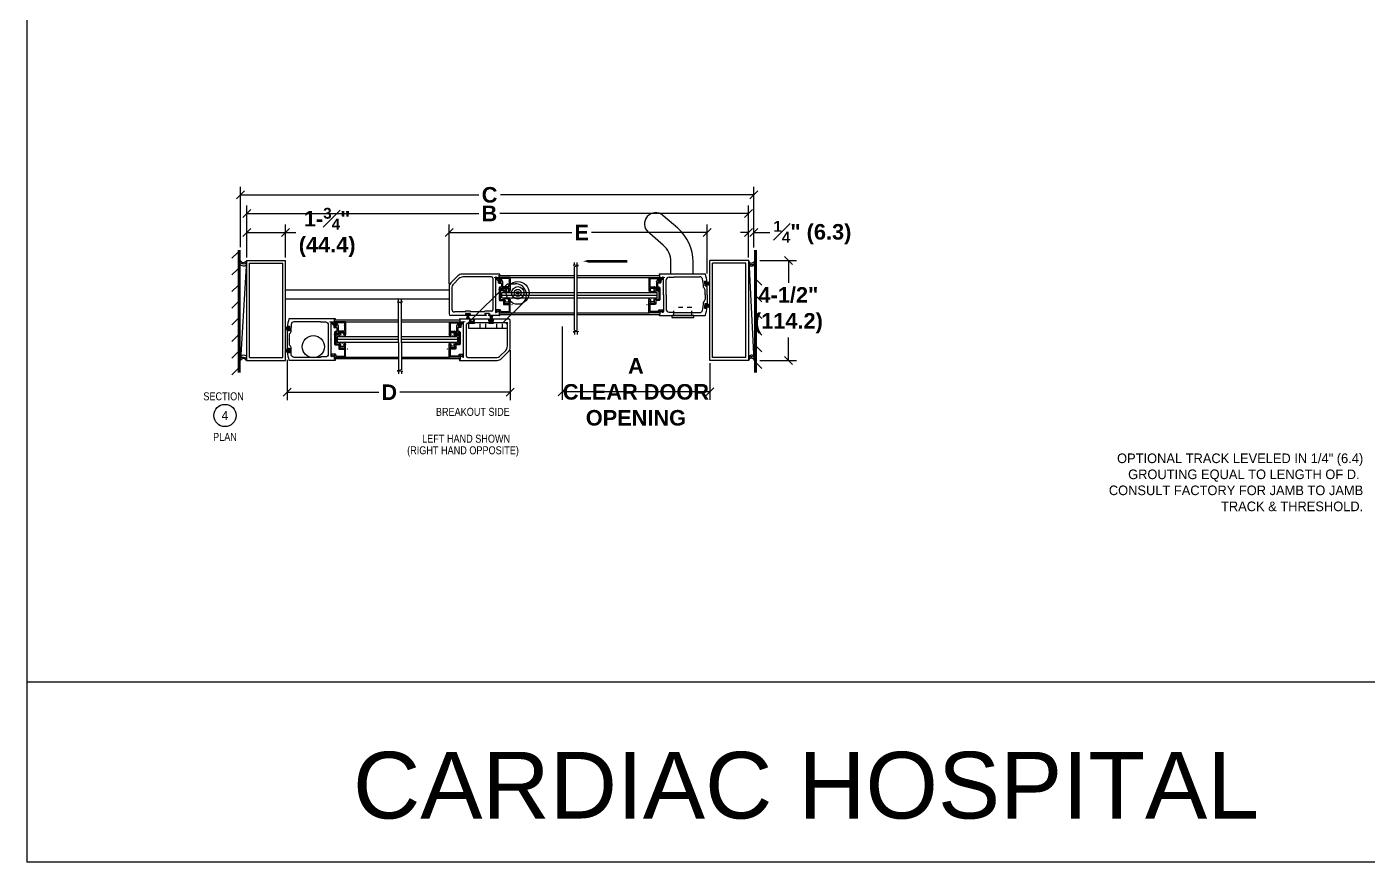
# Model space of a CAD drawing. Header units: inches. Extents: x -17070 to 527, y 504 to 2398.
# Drawn here: x -10411.64 to -10381.47, y 644.17 to 662.97 of the extents above; entities that cross this region are included whole.
import ezdxf
from ezdxf.enums import TextEntityAlignment as Align

# ---------------------------------------------------------------- set-up
doc = ezdxf.new("R2010")
doc.units = ezdxf.units.IN
doc.linetypes.add('DASHED2', pattern=[0.375, 0.25, -0.125])
doc.linetypes.add('HIDDEN2', pattern=[0.1875, 0.125, -0.0625])
for name, color, linetype in [('BRUSH', 2, 'Continuous'), ('BSMRL', 1, 'Continuous'), ('elevation', 7, 'Continuous'), ('GLASS', 3, 'Continuous'), ('GLBEAD', 7, 'Continuous'), ('GTTR', 7, 'Continuous'), ('HNDL', 1, 'Continuous'), ('HRL', 4, 'Continuous'), ('ICU', 1, 'Continuous'), ('JTBE', 1, 'Continuous'), ('NOTES', 6, 'Continuous'), ('NRL2F', 5, 'Continuous'), ('OBJECT', 7, 'Continuous'), ('SNAP', 7, 'Continuous')]:
    doc.layers.add(name, color=color, linetype=linetype)
doc.layers.add('TEXT', color=7, linetype='Continuous', lineweight=9)
doc.styles.add('PP15', font='', dxfattribs={"height": 0.015})
doc.styles.add('ROMANC', font='arialbd.ttf', dxfattribs={"height": 0.35})
doc.styles.get('PP15').set_extended_font_data('Arial Narrow')
doc.dimstyles.get("Standard").update_dxf_attribs({"dimtxt": 0.18, "dimasz": 0.18, "dimexe": 0.18, "dimexo": 0.0625, "dimgap": 0.09, "dimtad": 0, "dimtih": 1, "dimtoh": 1, "dimzin": 0, "dimdsep": 46, "dimtxsty": 'ROMANC', "dimblk": 'ARCHTICK', "dimcen": 0.09, "dimclrd": 25, "dimclre": 25, "dimadec": 0, "dimazin": 0, "dimtfac": 1, "dimtofl": 0, "dimtmove": 0, "dimatfit": 3, "dimldrblk": 'ARCHTICK', "dimfxl": 1, "dimtolj": 1, "dimtzin": 0, "dimarcsym": 0})

# ---------------------------------------------------------------- blocks, each defined once
blk = doc.blocks.new('_OBLIQUE')
at = {"color": 0, "linetype": 'ByBlock'}
blk.add_line((-0.5, -0.5), (0.5, 0.5), dxfattribs=at)
blk = doc.blocks.new('*D167')
at = {"layer": 'DEFPOINTS', "color": 0}
for p in [(-10405.818, 658.339), (-10406.693, 657.711), (-10405.818, 657.711)]:
    blk.add_point(p, dxfattribs=at)
at = {"layer": 'NOTES', "color": 25, "lineweight": -2}
for p, q in [((-10406.693, 657.774), (-10406.693, 658.519)), ((-10405.818, 657.774), (-10405.818, 658.519)), ((-10406.693, 658.339), (-10405.818, 658.339)), ((-10405.818, 658.339), (-10405.587, 658.339))]:
    blk.add_line(p, q, dxfattribs=at)
at = {"layer": 'NOTES', "color": 25, "lineweight": -2, "xscale": 0.18, "yscale": 0.18, "zscale": 0.18, "rotation": 180}
blk.add_blockref('_OBLIQUE', (-10406.693, 658.339), dxfattribs=at)
at = {"layer": 'NOTES', "color": 25, "lineweight": -2, "xscale": 0.18, "yscale": 0.18, "zscale": 0.18}
blk.add_blockref('_OBLIQUE', (-10405.818, 658.339), dxfattribs=at)
at = {"layer": 'NOTES', "color": 0, "insert": (-10404.883, 658.339), "char_height": 0.35, "attachment_point": 5, "style": 'ROMANC'}
blk.add_mtext('\\A1;\\A1;1-{\\H0.7x;\\S3#4;}"\\P(44.4)', dxfattribs=at)
blk = doc.blocks.new('_ARCHTICK')
at = {"color": 0, "linetype": 'ByBlock', "const_width": 0.15}
blk.add_lwpolyline([(-0.5, -0.5), (0.5, 0.5)], dxfattribs=at)
blk = doc.blocks.new('*D168')
at = {"layer": 'DEFPOINTS', "color": 0}
for p in [(-10406.829, 659.184), (-10406.829, 657.943), (-10395.285, 657.943)]:
    blk.add_point(p, dxfattribs=at)
at = {"layer": 'NOTES', "color": 25, "lineweight": -2}
for p, q in [((-10406.829, 658.005), (-10406.829, 659.364)), ((-10406.829, 659.184), (-10401.473, 659.184)), ((-10395.285, 659.184), (-10400.988, 659.184)), ((-10395.285, 658.005), (-10395.285, 659.364))]:
    blk.add_line(p, q, dxfattribs=at)
at = {"layer": 'NOTES', "color": 25, "lineweight": -2, "xscale": 0.18, "yscale": 0.18, "zscale": 0.18, "rotation": 180}
blk.add_blockref('_OBLIQUE', (-10406.829, 659.184), dxfattribs=at)
at = {"layer": 'NOTES', "color": 25, "lineweight": -2, "xscale": 0.18, "yscale": 0.18, "zscale": 0.18}
blk.add_blockref('_OBLIQUE', (-10395.285, 659.184), dxfattribs=at)
at = {"layer": 'NOTES', "color": 0, "insert": (-10401.231, 659.184), "char_height": 0.35, "attachment_point": 5, "style": 'ROMANC'}
blk.add_mtext('\\A1;C', dxfattribs=at)
blk = doc.blocks.new('*D169')
at = {"layer": 'DEFPOINTS', "color": 0}
for p in [(-10406.693, 658.767), (-10406.693, 657.711), (-10395.405, 657.711)]:
    blk.add_point(p, dxfattribs=at)
at = {"layer": 'NOTES', "color": 25, "lineweight": -2}
for p, q in [((-10406.693, 657.774), (-10406.693, 658.947)), ((-10406.693, 658.767), (-10401.472, 658.767)), ((-10395.405, 658.767), (-10400.999, 658.767)), ((-10395.405, 657.774), (-10395.405, 658.947))]:
    blk.add_line(p, q, dxfattribs=at)
at = {"layer": 'NOTES', "color": 25, "lineweight": -2, "xscale": 0.18, "yscale": 0.18, "zscale": 0.18, "rotation": 180}
blk.add_blockref('_OBLIQUE', (-10406.693, 658.767), dxfattribs=at)
at = {"layer": 'NOTES', "color": 25, "lineweight": -2, "xscale": 0.18, "yscale": 0.18, "zscale": 0.18}
blk.add_blockref('_OBLIQUE', (-10395.405, 658.767), dxfattribs=at)
at = {"layer": 'NOTES', "color": 0, "insert": (-10401.235, 658.767), "char_height": 0.35, "attachment_point": 5, "style": 'ROMANC'}
blk.add_mtext('\\A1;B', dxfattribs=at)
blk = doc.blocks.new('*D170')
at = {"layer": 'DEFPOINTS', "color": 0}
for p in [(-10402.142, 658.339), (-10396.338, 657.355), (-10402.142, 657.111)]:
    blk.add_point(p, dxfattribs=at)
at = {"layer": 'NOTES', "color": 25, "lineweight": -2}
for p, q in [((-10402.142, 657.173), (-10402.142, 658.519)), ((-10396.338, 657.418), (-10396.338, 658.519)), ((-10402.142, 658.339), (-10399.383, 658.339)), ((-10396.338, 658.339), (-10398.937, 658.339))]:
    blk.add_line(p, q, dxfattribs=at)
at = {"layer": 'NOTES', "color": 25, "lineweight": -2, "xscale": 0.18, "yscale": 0.18, "zscale": 0.18, "rotation": 180}
blk.add_blockref('_OBLIQUE', (-10402.142, 658.339), dxfattribs=at)
at = {"layer": 'NOTES', "color": 25, "lineweight": -2, "xscale": 0.18, "yscale": 0.18, "zscale": 0.18}
blk.add_blockref('_OBLIQUE', (-10396.338, 658.339), dxfattribs=at)
at = {"layer": 'NOTES', "color": 0, "insert": (-10399.16, 658.339), "char_height": 0.35, "attachment_point": 5, "style": 'ROMANC'}
blk.add_mtext('\\A1;E', dxfattribs=at)
blk = doc.blocks.new('28246L')
for p, q in [((0.132198, 0.121998), (0.132198, 0.691998)), ((0.147198, 0.706998), (0.171144, 0.706998)), ((0.20096, 0.667512), (0.175198, 0.576998)), ((0.364437, 0.667512), (0.390198, 0.576998)), ((0.433198, 0.706998), (0.394252, 0.706998)), ((0.433198, 0.706998), (0.592198, 0.706998)), ((0.440198, 0.573998), (0.440198, 0.641998)), ((0.455198, 0.656998), (0.564812, 0.656998)), ((0.147198, 0.106998), (0.617198, 0.106998)), ((0.175198, 0.576998), (0.277698, 0.576998)), ((0.182198, 0.271998), (0.182198, 0.511998)), ((0.182198, 0.171998), (0.182198, 0.261998)), ((0.197198, 0.526998), (0.393198, 0.526998)), ((0.197198, 0.156998), (0.57254, 0.156998)), ((0.287698, 0.576998), (0.390198, 0.576998)), ((0.609274, 0.260686), (0.586195, 0.165791)), ((0.632198, 0.121998), (0.632198, 0.25572))]:
    blk.add_line(p, q)
for centre, radius, start, end in [((0.147198, 0.691998), 0.015, 90, 180), ((0.171144, 0.675998), 0.031, 344.112831, 90), ((0.394252, 0.675998), 0.031, 90, 195.887169), ((0.455198, 0.641998), 0.015, 90, 180), ((0.592198, 0.674498), 0.0325, 212.57897, 90), ((0.147198, 0.121998), 0.015, 180, 270), ((0.182198, 0.266998), 0.005, 90, 270), ((0.182198, 0.266998), 0.005, 360, 0), ((0.197198, 0.511998), 0.015, 90, 180), ((0.197198, 0.171998), 0.015, 180, 270), ((0.282698, 0.576998), 0.005, 180, 0), ((0.393198, 0.573998), 0.047, 270, 0), ((0.57254, 0.171998), 0.015, 270, 335.556045), ((0.620198, 0.25572), 0.012, 0, 155.556045), ((0.617198, 0.121998), 0.015, 270, 0)]:
    blk.add_arc(centre, radius, start, end)
at = {"layer": 'TEXT'}
for p, q in [((0.393198, 0.503998), (0.393198, 0.643998)), ((0.522198, 0.674498), (0.662198, 0.674498)), ((0.592198, 0.604498), (0.592198, 0.744498)), ((0.134698, 0.106998), (-0.328928, 0.106998)), ((0.323198, 0.573998), (0.463198, 0.573998)), ((0.629698, 0.106998), (0.852227, 0.106998))]:
    blk.add_line(p, q, dxfattribs=at)
blk = doc.blocks.new('28247L')
for p, q in [((-0.326688, 0.597875), (-0.204284, 0.668545)), ((-0.204284, 0.668545), (0.157152, 0.668545)), ((-0.132848, 0.504545), (-0.132848, 0.618545)), ((-0.132848, 0.618545), (0.047152, 0.618545)), ((0.047152, 0.544545), (0.047152, 0.618545)), ((0.097152, 0.578545), (0.097152, 0.618545)), ((0.097152, 0.618545), (0.157152, 0.618545)), ((0.597152, 0.965654), (0.597152, 0.993545)), ((0.597152, 0.578545), (0.597152, 0.749855)), ((1.182152, 1.008545), (0.612152, 1.008545)), ((0.633668, 0.935149), (0.785152, 0.962545)), ((0.63491, 0.780109), (0.785152, 0.746545)), ((0.647152, 0.544545), (0.647152, 0.700545)), ((0.647152, 0.700545), (0.804152, 0.700545)), ((0.785152, 0.746545), (0.785152, 0.962545)), ((0.835152, 0.731545), (0.835152, 0.953545)), ((0.840152, 0.958545), (1.132152, 0.958545)), ((1.147152, 0.705545), (1.147152, 0.943545)), ((1.147152, 0.583545), (1.147152, 0.695545)), ((1.197152, 0.525865), (1.197152, 0.993545)), ((-0.355915, 0.415196), (-0.293359, 0.523545)), ((-0.324188, 0.588545), (-0.182848, 0.588545)), ((-0.312613, 0.390196), (-0.273441, 0.458045)), ((-0.293359, 0.523545), (-0.182848, 0.523545)), ((-0.246594, 0.473545), (-0.163848, 0.473545)), ((-0.182848, 0.523545), (-0.182848, 0.588545)), ((0.078152, 0.513545), (0.616152, 0.513545)), ((0.112152, 0.563545), (0.582152, 0.563545)), ((1.062152, 0.537545), (1.062152, 0.409162)), ((1.093152, 0.568545), (1.132152, 0.568545)), ((1.157491, 0.459851), (1.140171, 0.469851)), ((1.182152, 0.517205), (1.171171, 0.523545))]:
    blk.add_line(p, q)
at = {"color": 0, "linetype": 'ByBlock'}
for p, q in [((0.097152, 0.618545), (0.142152, 0.618545)), ((1.147152, 0.602295), (1.147152, 0.642408)), ((0.047152, 0.599795), (0.047152, 0.533545)), ((0.130902, 0.563545), (0.142152, 0.563545)), ((0.130902, 0.563545), (0.142152, 0.563545)), ((0.166152, 0.563545), (0.220152, 0.563545)), ((0.238902, 0.563545), (0.457258, 0.563545))]:
    blk.add_line(p, q, dxfattribs=at)
at = {"color": 7}
blk.add_line((1.161152, 0.446191), (1.119998, 0.393662), dxfattribs=at)
for centre, radius, start, end in [((0.157152, 0.643545), 0.025, 270, 90), ((0.628152, 0.965654), 0.031, 180, 280.251199), ((0.628152, 0.749855), 0.031, 77.40667, 180), ((0.804152, 0.731545), 0.031, 270, 0), ((0.840152, 0.953545), 0.005, 90, 180), ((1.132152, 0.943545), 0.015, 0, 90), ((1.147152, 0.700545), 0.005, 270, 90), ((-0.334264, 0.402696), 0.025, 150, 330), ((-0.324188, 0.593545), 0.005, 120, 270), ((-0.246594, 0.442545), 0.031, 90, 150), ((-0.163848, 0.504545), 0.031, 270, 0), ((0.078152, 0.544545), 0.031, 180, 270), ((0.112152, 0.578545), 0.015, 180, 270), ((0.582152, 0.578545), 0.015, 270, 0), ((0.616152, 0.544545), 0.031, 270, 0), ((1.093152, 0.537545), 0.031, 90, 180), ((1.093152, 0.409162), 0.031, 180, 330), ((1.156551, 0.49619), 0.031017, 61.878382, 238.121618), ((1.132152, 0.583545), 0.015, 270, 0), ((1.152491, 0.451191), 0.01, 330, 60), ((1.187152, 0.525865), 0.01, 240, 0)]:
    blk.add_arc(centre, radius, start, end)
for centre, start, end in [((0.612152, 0.993545), 90, 180), ((1.182152, 0.993545), 0, 90)]:
    blk.add_arc(centre, 0.015, start, end, dxfattribs=at)
at = {"color": 1, "linetype": 'ByBlock'}
blk.add_point((0.612152, 1.008545), dxfattribs=at)
blk.add_point((0.612152, 1.008545), dxfattribs=at)
blk.add_point((0.612152, 1.008545), dxfattribs=at)
at = {"layer": 'DEFPOINTS', "color": 0, "linetype": 'ByBlock'}
for p in [(-0.132848, 0.618545), (0.047152, 0.618545), (0.047152, 0.618545), (0.047152, 0.618545), (0.047152, 0.618545), (0.157152, 0.618545), (0.157152, 0.618545), (0.597152, 0.993545), (0.597152, 0.984404), (0.597152, 0.984404), (0.597152, 0.984404), (0.633668, 0.935149), (0.633668, 0.935149), (0.633668, 0.935149), (0.63491, 0.780109), (0.785152, 0.962545), (0.785152, 0.746545), (0.835152, 0.953545), (1.147152, 0.695545), (1.147152, 0.695545), (1.197152, 0.993545), (-0.359264, 0.402696), (-0.355915, 0.415196), (-0.355915, 0.415196), (-0.355915, 0.415196), (-0.326688, 0.597875), (-0.324188, 0.588545), (-0.324188, 0.588545), (-0.32167, 0.589695), (-0.293359, 0.523545), (-0.182848, 0.523545), (-0.132848, 0.504545), (0.097152, 0.578545), (0.112152, 0.563545), (0.112152, 0.563545), (0.112152, 0.563545), (0.112152, 0.563545), (0.112152, 0.563545), (0.220152, 0.563545), (0.427258, 0.563545), (1.062152, 0.409162), (1.062152, 0.409162), (1.093152, 0.568545), (1.119998, 0.393662), (1.187152, 0.515865), (1.197152, 0.525865), (1.197152, 0.525865), (1.197152, 0.525865), (1.197152, 0.525865)]:
    blk.add_point(p, dxfattribs=at)
at = {"layer": 'TEXT'}
blk.add_line((1.132152, 0.965171), (0.793485, 0.965171), dxfattribs=at)
at = {"layer": 'TEXT', "color": 1}
for centre, radius in [((0.61291, 0.9534), 0.008783), ((0.627833, 0.75399), 0.008783), ((0.802143, 0.718796), 0.008783), ((-0.248709, 0.453931), 0.007334), ((-0.163142, 0.493548), 0.008783), ((0.076143, 0.531796), 0.008783), ((0.614143, 0.531796), 0.008783), ((1.083803, 0.546096), 0.008783), ((1.095069, 0.393513), 0.009258), ((1.150618, 0.500659), 0.010427)]:
    blk.add_circle(centre, radius, dxfattribs=at)
at = {"layer": 'TEXT', "color": 1, "linetype": 'ByBlock'}
for p in [(-0.204284, 0.668545), (-0.204284, 0.668545), (-0.204284, 0.668545), (-0.204284, 0.668545), (-0.204284, 0.668545), (-0.203131, 0.669255), (0.142152, 0.618545), (0.157152, 0.668545), (0.157152, 0.668545), (0.157152, 0.668545), (0.835152, 1.087914), (1.182152, 1.008545), (1.182152, 1.008545), (1.182152, 1.008545), (1.182152, 1.008545), (-0.329188, 0.593545)]:
    blk.add_point(p, dxfattribs=at)
at = {"layer": 'TEXT'}
blk.add_point((0.157152, 0.637295), dxfattribs=at)
at = {"layer": 'TEXT', "color": 1}
for p in [(0.157152, 0.637295), (-0.334982, 0.39656)]:
    blk.add_point(p, dxfattribs=at)
blk = doc.blocks.new('A$C1D583009')
at = {"layer": 'NOTES', "color": 0}
for centre, radius in [((0.513, 0.513), 0.513), ((0.52, 0.513), 0.28), ((0.518, 0.512), 0.0625)]:
    blk.add_circle(centre, radius, dxfattribs=at)
blk = doc.blocks.new('A$C6F81100B')
at = {"layer": 'NOTES', "color": 0}
blk.add_blockref('A$C1D583009', (0, 0), dxfattribs=at)
blk = doc.blocks.new('A$C0D930C13')
at = {"color": 6, "ltscale": 0.05}
for p, q in [((0, 0.25), (1.75, 0.25)), ((0, 0.25), (0, 0)), ((1.75, 0), (1.75, 0.25)), ((0, 0), (1.75, 0))]:
    blk.add_line(p, q, dxfattribs=at)
blk = doc.blocks.new('A$C67011CB5')
at = {"color": 6, "ltscale": 0.05}
for p, q in [((0, 0.25), (1.75, 2)), ((1.75, 2), (2.105, 2)), ((1.563, 0.25), (2.459, 1.146))]:
    blk.add_line(p, q, dxfattribs=at)
at = {"color": 6, "linetype": 'DASHED2', "ltscale": 0.05}
for p, q in [((0.525, 0), (0.525, 0.25)), ((0.775, 0), (0.775, 0.25)), ((1.275, 0), (1.275, 0.25)), ((1.525, 0), (1.525, 0.25))]:
    blk.add_line(p, q, dxfattribs=at)
at = {"color": 6, "ltscale": 0.05}
blk.add_circle((2.213, 1.588), 0.157, dxfattribs=at)
blk.add_arc((2.105, 1.5), 0.5, 315, 90, dxfattribs=at)
blk.add_blockref('A$C0D930C13', (0, 0), dxfattribs=at)
blk = doc.blocks.new('A$C2FFC3EF3')
at = {"color": 6, "ltscale": 0.05}
blk.add_blockref('A$C67011CB5', (-0.775, 0), dxfattribs=at)
at = {"layer": 'NOTES', "color": 5}
blk.add_blockref('A$C6F81100B', (0.925, 1.075), dxfattribs=at)
blk = doc.blocks.new('nose')
at = {"layer": 'HRL'}
for points in [[(7.208, 7.542, 0.414214), (7.216, 7.55), (7.216, 7.568), (7.243, 7.568), (7.247, 7.463), (7.22, 7.463, -0.002499), (7.217, 7.483, 0.372814), (7.209, 7.489), (7.204, 7.489, 0.456752), (7.197, 7.481, 0.023071), (7.231, 7.299), (8.278, 7.299), (8.278, 7.319), (8.258, 7.319), (8.258, 7.399, 0.57735), (8.247, 7.405), (8.203, 7.38, -0.57735), (8.18, 7.393), (8.18, 7.57, 1), (8.18, 7.585), (8.18, 7.761, -0.414214), (8.175, 7.766, -0.414214), (8.18, 7.771), (8.18, 8.138, -0.57735), (8.203, 8.151), (8.247, 8.126, 0.57735), (8.258, 8.133), (8.258, 8.212), (8.278, 8.212), (8.278, 8.232), (7.231, 8.232, 0.023071), (7.197, 8.051, 0.456752), (7.204, 8.042), (7.209, 8.042, 0.372814), (7.217, 8.049, -0.002499), (7.22, 8.068), (7.247, 8.068), (7.243, 7.963), (7.216, 7.963), (7.216, 7.982, 0.414214), (7.208, 7.989), (7.203, 7.989, 0.414214), (7.196, 7.982), (7.196, 7.771, -1), (7.196, 7.761), (7.196, 7.55, 0.414214), (7.203, 7.542)], [(7.287, 7.422), (7.281, 7.585, 0.188952), (7.267, 7.617), (7.259, 7.624, -0.198912), (7.246, 7.658), (7.246, 7.766), (7.246, 7.874, -0.198912), (7.259, 7.907), (7.269, 7.917, 0.198912), (7.283, 7.95), (7.289, 8.109, -0.403011), (7.352, 8.169), (7.945, 8.169), (7.945, 8.159), (8.055, 8.159, -0.414214), (8.117, 8.097), (8.117, 7.766), (8.117, 7.434, -0.414214), (8.055, 7.372), (7.945, 7.372), (7.945, 7.362), (7.35, 7.362, -0.403011)]]:
    blk.add_lwpolyline(points, format="xyb", close=True, dxfattribs=at)
blk = doc.blocks.new('*D171')
at = {"layer": 'DEFPOINTS', "color": 0}
for p in [(-10400.767, 655.752), (-10405.78, 655.537), (-10400.767, 654.744)]:
    blk.add_point(p, dxfattribs=at)
at = {"layer": 'NOTES', "color": 25, "lineweight": -2}
for p, q in [((-10405.78, 655.474), (-10405.78, 654.564)), ((-10400.767, 655.689), (-10400.767, 654.564)), ((-10405.78, 654.744), (-10403.724, 654.744)), ((-10400.767, 654.744), (-10403.251, 654.744))]:
    blk.add_line(p, q, dxfattribs=at)
at = {"layer": 'NOTES', "color": 25, "lineweight": -2, "xscale": 0.18, "yscale": 0.18, "zscale": 0.18, "rotation": 180}
blk.add_blockref('_OBLIQUE', (-10405.78, 654.744), dxfattribs=at)
at = {"layer": 'NOTES', "color": 25, "lineweight": -2, "xscale": 0.18, "yscale": 0.18, "zscale": 0.18}
blk.add_blockref('_OBLIQUE', (-10400.767, 654.744), dxfattribs=at)
at = {"layer": 'NOTES', "color": 0, "insert": (-10403.487, 654.744), "char_height": 0.35, "attachment_point": 5, "style": 'ROMANC'}
blk.add_mtext('\\A1;D', dxfattribs=at)
blk = doc.blocks.new('GLBEAD')
at = {"layer": 'GLBEAD'}
for p, q in [((-0.108666, 0.197696), (-0.108666, 0.231058)), ((-0.108666, 0.003748), (-0.108666, -0.028207)), ((0, 0), (-0.08334, 0.023026)), ((0, 0.202851), (-0.083039, 0.178504)), ((0, 0), (0, 0.202851))]:
    blk.add_line(p, q, dxfattribs=at)
for centre, radius, start, end in [((-0.131465, 0.190887), 0.04619, 60.422859, 228.483357), ((-0.131465, 0.011965), 0.04619, 131.516643, 299.577141), ((-0.464744, 0.092293), 0.309356, 1.519612, 11.941172), ((-0.464744, 0.110558), 0.309356, 348.058828, 358.480388), ((-0.088666, 0.197696), 0.02, 180, 286.341521), ((-0.088666, 0.003748), 0.02, 74.555218, 180)]:
    blk.add_arc(centre, radius, start, end, dxfattribs=at)
blk = doc.blocks.new('*D172')
at = {"layer": 'DEFPOINTS', "color": 0}
for p in [(-10395.216, 657.711), (-10395.216, 655.461), (-10394.511, 655.461)]:
    blk.add_point(p, dxfattribs=at)
at = {"layer": 'NOTES', "color": 25, "lineweight": -2}
for p, q in [((-10395.153, 657.711), (-10394.331, 657.711)), ((-10394.511, 657.711), (-10394.511, 657.203)), ((-10394.511, 655.461), (-10394.511, 655.974)), ((-10395.153, 655.461), (-10394.331, 655.461))]:
    blk.add_line(p, q, dxfattribs=at)
at = {"layer": 'NOTES', "color": 25, "lineweight": -2, "xscale": 0.18, "yscale": 0.18, "zscale": 0.18}
for p, rotation in [((-10394.511, 657.711), 90), ((-10394.511, 655.461), 270)]:
    blk.add_blockref('_OBLIQUE', p, dxfattribs=dict(at, rotation=rotation))
at = {"layer": 'NOTES', "color": 0, "insert": (-10394.511, 656.589), "char_height": 0.35, "attachment_point": 5, "style": 'ROMANC'}
blk.add_mtext('\\A1;4-1/2"\\P(114.2)', dxfattribs=at)
blk = doc.blocks.new('*D173')
at = {"layer": 'DEFPOINTS', "color": 0}
for p in [(-10399.601, 656.286), (-10396.28, 655.461), (-10399.601, 654.75)]:
    blk.add_point(p, dxfattribs=at)
at = {"layer": 'NOTES', "color": 25, "lineweight": -2}
for p, q in [((-10399.601, 656.224), (-10399.601, 654.57)), ((-10396.28, 655.399), (-10396.28, 654.57)), ((-10396.28, 654.75), (-10399.601, 654.75))]:
    blk.add_line(p, q, dxfattribs=at)
at = {"layer": 'NOTES', "color": 25, "lineweight": -2, "xscale": 0.18, "yscale": 0.18, "zscale": 0.18, "rotation": 180}
blk.add_blockref('_OBLIQUE', (-10399.601, 654.75), dxfattribs=at)
at = {"layer": 'NOTES', "color": 25, "lineweight": -2, "xscale": 0.18, "yscale": 0.18, "zscale": 0.18}
blk.add_blockref('_OBLIQUE', (-10396.28, 654.75), dxfattribs=at)
at = {"layer": 'NOTES', "color": 0, "insert": (-10397.94, 654.75), "char_height": 0.35, "attachment_point": 5, "style": 'ROMANC'}
blk.add_mtext('\\A1;A\\PCLEAR DOOR\\POPENING', dxfattribs=at)
blk = doc.blocks.new('*D174')
at = {"layer": 'DEFPOINTS', "color": 0}
for p in [(-10395.405, 658.336), (-10395.287, 657.941), (-10395.405, 657.711)]:
    blk.add_point(p, dxfattribs=at)
at = {"layer": 'NOTES', "color": 25, "lineweight": -2}
for p, q in [((-10395.405, 657.774), (-10395.405, 658.516)), ((-10395.287, 658.004), (-10395.287, 658.516)), ((-10395.405, 658.336), (-10395.585, 658.336)), ((-10395.287, 658.336), (-10394.927, 658.336))]:
    blk.add_line(p, q, dxfattribs=at)
at = {"layer": 'NOTES', "color": 25, "lineweight": -2, "xscale": 0.18, "yscale": 0.18, "zscale": 0.18}
blk.add_blockref('_OBLIQUE', (-10395.405, 658.336), dxfattribs=at)
at = {"layer": 'NOTES', "color": 25, "lineweight": -2, "xscale": 0.18, "yscale": 0.18, "zscale": 0.18, "rotation": 180}
blk.add_blockref('_OBLIQUE', (-10395.287, 658.336), dxfattribs=at)
at = {"layer": 'NOTES', "color": 0, "insert": (-10393.972, 658.336), "char_height": 0.35, "attachment_point": 5, "style": 'ROMANC'}
blk.add_mtext('\\A1;\\A1;{\\H0.7x;\\S1#4;}" (6.3)', dxfattribs=at)
blk = doc.blocks.new('A$C1C0005E7')
for p, q in [((1, 0.1), (0, 0.1)), ((0, 0.1), (0, 0)), ((0, 0), (1, 0)), ((1, 0), (1, 0.1))]:
    blk.add_line(p, q)
at = {"color": 4, "linetype": 'HIDDEN2'}
for p, q in [((0.1, 0.1), (0.1, 0.45)), ((0.9, 0.45), (0.1, 0.45)), ((0.9, 0.1), (0.9, 0.45))]:
    blk.add_line(p, q, dxfattribs=at)

msp = doc.modelspace()

# ---------------------------------------------------------------- linework, layer by layer
for p, q in [((-10396.99821, 658.43226), (-10397.33232, 658.72289)), ((-10397.32636, 658.05501), (-10397.68985, 658.37119)), ((-10397.15451, 657.40553), (-10397.15451, 657.67776)), ((-10396.65451, 657.40553), (-10396.65451, 657.67776)), ((-10397.15451, 657.40553), (-10396.65451, 657.40553))]:
    msp.add_line(p, q)
at = {"color": 9}
for p, q in [((-10402.14168, 657.03767), (-10405.81833, 657.03767)), ((-10402.14168, 656.84058), (-10405.81833, 656.84058))]:
    msp.add_line(p, q, dxfattribs=at)
for centre, radius, start, end in [((-10397.49625, 658.53212), 0.25153, 49.329039, 228.634364), ((-10397.65451, 657.67776), 1, 0, 48.981702), ((-10397.65451, 657.67776), 0.5, 0, 48.981702)]:
    msp.add_arc(centre, radius, start, end)
at = {"layer": 'BRUSH'}
for points in [[(-10396.38942, 657.18937, 0.1, 0.1, 0), (-10396.36292, 657.18937, 0.05, 0.05, 0), (-10396.3422, 657.18937, 0.05, 0.125, 0), (-10396.28006, 657.18937, 0.125, 0.125, 0)], [(-10396.38893, 656.69006, 0.1, 0.1, 0), (-10396.36243, 656.69006, 0.05, 0.05, 0), (-10396.34171, 656.69006, 0.05, 0.125, 0), (-10396.27957, 656.69006, 0.125, 0.125, 0)], [(-10401.71687, 656.51685, 0.1, 0.1, 0), (-10401.71687, 656.49564, 0.05, 0.05, 0), (-10401.71687, 656.47072, 0.05, 0.09553, 0), (-10401.71687, 656.39359, 0.125, 0.125, 0)], [(-10401.19181, 656.34609, 0.1, 0.1, 0), (-10401.19181, 656.3673, 0.05, 0.05, 0), (-10401.19181, 656.39222, 0.05, 0.09553, 0), (-10401.19181, 656.46935, 0.125, 0.125, 0)], [(-10405.73054, 656.18107, 0.1, 0.1, 0), (-10405.75704, 656.18107, 0.05, 0.05, 0), (-10405.77775, 656.18107, 0.05, 0.125, 0), (-10405.83989, 656.18107, 0.125, 0.125, 0)], [(-10405.73103, 655.68176, 0.1, 0.1, 0), (-10405.75753, 655.68176, 0.05, 0.05, 0), (-10405.77824, 655.68176, 0.05, 0.125, 0), (-10405.84038, 655.68176, 0.125, 0.125, 0)]]:
    msp.add_lwpolyline(points, format="xyseb", dxfattribs=at)
at = {"layer": 'BSMRL'}
for p, q in [((-10401.94468, 657.36304), (-10402.10306, 657.20466)), ((-10401.91879, 657.30054), (-10402.04056, 657.17877)), ((-10401.00515, 657.40185), (-10401.85099, 657.40185)), ((-10401.18837, 657.33935), (-10401.8251, 657.33935)), ((-10401.15737, 657.30835), (-10401.15737, 656.59785)), ((-10401.09487, 657.32664), (-10401.09487, 656.54455)), ((-10401.01687, 657.2946), (-10401.08362, 657.33314)), ((-10401.00301, 657.38556), (-10401.01687, 657.38185)), ((-10401.01687, 657.2946), (-10401.01687, 657.38185)), ((-10402.14187, 657.11096), (-10402.14187, 656.50835)), ((-10402.07937, 657.08508), (-10402.07937, 656.61435)), ((-10401.74337, 656.46935), (-10402.10287, 656.46935)), ((-10401.78437, 656.55185), (-10402.01687, 656.55185)), ((-10401.90567, 656.37731), (-10401.89181, 656.37359)), ((-10401.90353, 656.39359), (-10401.65081, 656.39359)), ((-10401.89181, 656.28634), (-10401.89181, 656.37359)), ((-10401.76937, 656.56685), (-10401.78437, 656.55185)), ((-10401.66437, 656.56685), (-10401.76937, 656.56685)), ((-10401.76937, 656.51685), (-10401.76937, 656.48935)), ((-10401.66437, 656.51685), (-10401.76937, 656.51685)), ((-10401.74337, 656.48935), (-10401.76937, 656.48935)), ((-10401.74337, 656.48935), (-10401.74337, 656.46935)), ((-10401.66437, 656.48935), (-10401.69037, 656.48935)), ((-10401.69037, 656.48935), (-10401.69037, 656.46935)), ((-10401.31087, 656.46935), (-10401.69037, 656.46935)), ((-10401.67681, 656.37359), (-10401.65081, 656.37359)), ((-10401.67681, 656.34609), (-10401.67681, 656.37359)), ((-10401.66437, 656.56685), (-10401.64937, 656.55185)), ((-10401.66437, 656.51685), (-10401.66437, 656.48935)), ((-10401.65081, 656.37359), (-10401.65081, 656.39359)), ((-10401.35187, 656.55185), (-10401.64937, 656.55185)), ((-10401.59781, 656.39359), (-10401.21831, 656.39359)), ((-10401.59781, 656.37359), (-10401.59781, 656.39359)), ((-10401.59781, 656.37359), (-10401.57181, 656.37359)), ((-10401.57181, 656.34609), (-10401.57181, 656.37359)), ((-10401.33687, 656.56685), (-10401.35187, 656.55185)), ((-10401.18837, 656.56685), (-10401.33687, 656.56685)), ((-10401.23187, 656.51685), (-10401.33687, 656.51685)), ((-10401.33687, 656.51685), (-10401.33687, 656.48935)), ((-10401.31087, 656.48935), (-10401.33687, 656.48935)), ((-10401.31087, 656.48935), (-10401.31087, 656.46935)), ((-10401.25787, 656.48935), (-10401.25787, 656.46935)), ((-10401.23187, 656.48935), (-10401.25787, 656.48935)), ((-10401.00515, 656.46935), (-10401.25787, 656.46935)), ((-10401.24431, 656.34609), (-10401.24431, 656.37359)), ((-10401.24431, 656.37359), (-10401.21831, 656.37359)), ((-10401.23187, 656.51685), (-10401.23187, 656.48935)), ((-10401.21831, 656.37359), (-10401.21831, 656.39359)), ((-10401.16531, 656.39359), (-10400.80581, 656.39359)), ((-10401.16531, 656.37359), (-10401.16531, 656.39359)), ((-10401.16531, 656.37359), (-10401.13931, 656.37359)), ((-10401.13931, 656.34609), (-10401.13931, 656.37359)), ((-10401.01687, 656.5766), (-10401.08362, 656.53806)), ((-10401.01687, 656.5766), (-10401.01687, 656.48935)), ((-10401.00301, 656.48563), (-10401.01687, 656.48935)), ((-10400.76681, 655.75198), (-10400.76681, 656.35459)), ((-10401.89181, 656.28634), (-10401.82506, 656.32488)), ((-10401.81381, 655.5363), (-10401.81381, 656.31839)), ((-10401.75131, 655.55459), (-10401.75131, 656.26509)), ((-10401.72031, 656.29609), (-10401.57181, 656.29609)), ((-10401.67681, 656.34609), (-10401.57181, 656.34609)), ((-10401.57181, 656.29609), (-10401.55681, 656.31109)), ((-10401.55681, 656.31109), (-10401.25931, 656.31109)), ((-10401.24431, 656.29609), (-10401.25931, 656.31109)), ((-10401.24431, 656.34609), (-10401.13931, 656.34609)), ((-10401.24431, 656.29609), (-10401.13931, 656.29609)), ((-10401.13931, 656.29609), (-10401.12431, 656.31109)), ((-10401.12431, 656.31109), (-10400.89181, 656.31109)), ((-10400.82931, 655.77787), (-10400.82931, 656.24859)), ((-10401.90567, 655.47738), (-10401.89181, 655.48109)), ((-10401.90353, 655.46109), (-10401.0577, 655.46109)), ((-10401.89181, 655.56834), (-10401.82506, 655.52981)), ((-10401.89181, 655.56834), (-10401.89181, 655.48109)), ((-10401.72031, 655.52359), (-10401.08358, 655.52359)), ((-10400.98989, 655.5624), (-10400.86812, 655.68417)), ((-10400.964, 655.4999), (-10400.80562, 655.65829))]:
    msp.add_line(p, q, dxfattribs=at)
for centre, radius, start, end in [((-10401.85099, 657.26935), 0.1325, 90, 135), ((-10401.8251, 657.20685), 0.1325, 90, 135), ((-10401.18837, 657.30835), 0.031, 0, 90), ((-10401.08737, 657.32664), 0.0075, 60, 180), ((-10401.00515, 657.39356), 0.00828, 284.999837, 90.000215), ((-10402.00937, 657.11096), 0.1325, 135, 180), ((-10401.94687, 657.08508), 0.1325, 135, 180), ((-10402.10287, 656.50835), 0.039, 180, 270), ((-10402.01687, 656.61435), 0.0625, 180, 270), ((-10401.90353, 656.38531), 0.00828, 89.999785, 255.000163), ((-10401.18837, 656.59785), 0.031, 270, 0), ((-10401.08737, 656.54455), 0.0075, 180, 300), ((-10401.00515, 656.47763), 0.00828, 269.999785, 75.000163), ((-10400.80581, 656.35459), 0.039, 0, 90), ((-10401.82131, 656.31839), 0.0075, 0, 120), ((-10401.72031, 656.26509), 0.031, 90, 180), ((-10400.89181, 656.24859), 0.0625, 0, 90), ((-10400.96181, 655.77787), 0.1325, 315, 0), ((-10400.89931, 655.75198), 0.1325, 315, 0), ((-10401.90353, 655.46938), 0.00828, 104.999837, 270.000215), ((-10401.82131, 655.5363), 0.0075, 240, 0), ((-10401.72031, 655.55459), 0.031, 180, 270), ((-10401.08358, 655.65609), 0.1325, 270, 315), ((-10401.0577, 655.59359), 0.1325, 270, 315)]:
    msp.add_arc(centre, radius, start, end, dxfattribs=at)
at = {"layer": 'elevation', "ltscale": 0.0005}
for p, q in [((-10411.63681, 688.41882), (-10411.63681, 644.16882)), ((-10411.63681, 648.22583), (-10348.63681, 648.22583)), ((-10348.63681, 644.16882), (-10411.63681, 644.16882))]:
    msp.add_line(p, q, dxfattribs=at)
at = {"layer": 'GLASS'}
for p, q in [((-10399.34961, 657.60622), (-10399.32379, 657.61267)), ((-10399.23171, 657.59653), (-10399.34961, 657.60622)), ((-10399.32379, 657.61267), (-10399.32379, 657.66433)), ((-10399.32286, 657.57241), (-10399.23171, 657.59653)), ((-10399.32286, 656.1383), (-10399.32286, 657.57241)), ((-10399.26091, 657.60622), (-10399.26091, 657.66433)), ((-10399.26036, 656.1383), (-10399.26036, 657.57241)), ((-10401.01687, 657.36897), (-10399.32286, 657.36896)), ((-10400.77439, 657.32895), (-10399.32286, 657.32895)), ((-10399.26036, 657.36898), (-10397.39897, 657.36897)), ((-10399.26036, 657.32895), (-10397.64166, 657.32895)), ((-10400.95545, 656.9908), (-10399.32286, 656.9908)), ((-10399.26036, 656.9908), (-10397.45961, 656.9908)), ((-10403.30535, 656.76893), (-10403.18745, 656.77862)), ((-10403.2142, 656.74481), (-10403.30535, 656.76893)), ((-10403.2767, 655.8658), (-10403.2767, 656.74481)), ((-10403.27615, 656.77862), (-10403.27615, 656.83673)), ((-10403.2142, 655.8658), (-10403.2142, 656.74481)), ((-10403.21327, 656.78507), (-10403.21327, 656.83673)), ((-10403.18745, 656.77862), (-10403.21327, 656.78507)), ((-10400.95545, 656.9283), (-10399.32286, 656.9283)), ((-10400.95545, 656.8658), (-10399.32286, 656.8658)), ((-10399.26036, 656.9283), (-10397.45961, 656.9283)), ((-10399.26036, 656.8658), (-10397.45961, 656.8658)), ((-10403.2767, 656.36896), (-10404.71794, 656.36897)), ((-10401.89184, 656.36897), (-10403.2142, 656.36897)), ((-10401.01687, 656.49397), (-10399.32286, 656.49396)), ((-10400.77437, 656.53398), (-10399.32286, 656.53398)), ((-10399.26036, 656.53398), (-10397.64168, 656.53398)), ((-10399.26036, 656.49398), (-10397.39897, 656.49397)), ((-10404.47545, 656.32894), (-10403.2767, 656.32894)), ((-10403.2142, 656.32894), (-10402.13429, 656.32894)), ((-10399.23171, 656.11418), (-10399.34961, 656.1045)), ((-10399.34961, 656.1045), (-10399.32379, 656.09804)), ((-10399.32379, 656.09804), (-10399.32379, 656.04638)), ((-10399.32286, 656.1383), (-10399.23171, 656.11418)), ((-10399.26091, 656.1045), (-10399.26091, 656.04638)), ((-10403.2767, 655.9908), (-10404.65949, 655.9908)), ((-10403.2767, 655.9283), (-10404.65949, 655.9283)), ((-10403.2767, 655.8658), (-10404.65949, 655.8658)), ((-10403.2767, 655.8658), (-10403.2767, 655.25168)), ((-10401.94884, 655.9908), (-10403.2142, 655.9908)), ((-10401.94884, 655.9283), (-10403.2142, 655.9283)), ((-10401.94884, 655.8658), (-10403.2142, 655.8658)), ((-10403.2142, 655.8658), (-10403.2142, 655.25168)), ((-10403.2767, 655.49396), (-10404.71794, 655.49397)), ((-10404.47543, 655.53397), (-10403.2767, 655.53397)), ((-10403.2142, 655.53397), (-10402.13431, 655.53397)), ((-10401.89184, 655.49397), (-10403.2142, 655.49397)), ((-10403.2142, 655.25168), (-10403.30535, 655.22756)), ((-10403.30535, 655.22756), (-10403.18745, 655.21787)), ((-10403.27615, 655.21787), (-10403.27615, 655.15975)), ((-10403.18745, 655.21787), (-10403.21327, 655.21141)), ((-10403.21327, 655.21141), (-10403.21327, 655.15975))]:
    msp.add_line(p, q, dxfattribs=at)
at = {"layer": 'GLBEAD'}
for p, q in [((-10400.95545, 656.8658), (-10400.95545, 656.9908)), ((-10397.45961, 656.8658), (-10397.45961, 656.9908)), ((-10404.65949, 655.9908), (-10404.65949, 655.8658)), ((-10401.94884, 655.9908), (-10401.94884, 655.8658))]:
    msp.add_line(p, q, dxfattribs=at)
at = {"layer": 'HNDL'}
msp.add_line((-10397.30027, 657.40647), (-10396.67525, 657.40647), dxfattribs=at)
at = {"layer": 'ICU', "const_width": 0.062}
for points in [[(-10406.86084, 657.94277), (-10406.86084, 655.18308)], [(-10395.25096, 657.94277), (-10395.25096, 655.18308)]]:
    msp.add_lwpolyline(points, dxfattribs=at)
at = {"layer": 'JTBE'}
for p, q in [((-10406.69333, 657.71113), (-10405.81833, 657.71113)), ((-10406.69333, 657.71113), (-10406.69333, 655.46113)), ((-10406.63083, 657.64863), (-10405.88083, 657.64863)), ((-10406.63083, 655.52363), (-10406.63083, 657.64863)), ((-10405.88083, 655.52363), (-10405.88083, 657.64863)), ((-10405.81833, 655.46113), (-10405.81833, 657.71113)), ((-10396.27953, 655.46113), (-10396.27953, 657.71113)), ((-10395.40453, 657.71113), (-10396.27953, 657.71113)), ((-10396.21703, 655.52363), (-10396.21703, 657.64863)), ((-10395.46973, 657.64863), (-10396.21703, 657.64863)), ((-10395.46973, 655.52363), (-10395.46973, 657.64863)), ((-10395.40453, 655.46113), (-10395.40453, 657.71113)), ((-10406.69333, 655.46113), (-10405.81833, 655.46113)), ((-10406.63083, 655.52363), (-10405.88083, 655.52363)), ((-10395.40453, 655.46113), (-10396.27953, 655.46113)), ((-10395.46973, 655.52363), (-10396.21703, 655.52363))]:
    msp.add_line(p, q, dxfattribs=at)
at = {"layer": 'NOTES'}
for p, q in [((-10406.8937, 657.89193), (-10407.02363, 657.76393)), ((-10406.69757, 657.70619), (-10406.8311, 655.45788)), ((-10395.40244, 657.7025), (-10395.29033, 655.45606)), ((-10406.8937, 657.51693), (-10407.02363, 657.38893)), ((-10395.23851, 657.28193), (-10395.10858, 657.15393)), ((-10406.8937, 657.14193), (-10407.02363, 657.01393)), ((-10406.8937, 656.76693), (-10407.02363, 656.63893)), ((-10395.23851, 656.90693), (-10395.10858, 656.77893)), ((-10406.8937, 656.39193), (-10407.02363, 656.26393)), ((-10395.23851, 656.53193), (-10395.10858, 656.40393)), ((-10395.23851, 656.15693), (-10395.10858, 656.02893)), ((-10406.8937, 656.01693), (-10407.02363, 655.88893)), ((-10395.23851, 655.78193), (-10395.10858, 655.65393)), ((-10406.8937, 655.64193), (-10407.02363, 655.51393)), ((-10406.8937, 655.26693), (-10407.02363, 655.13893)), ((-10395.23851, 655.40693), (-10395.10858, 655.27893))]:
    msp.add_line(p, q, dxfattribs=at)
msp.add_lwpolyline([(-10398.12989, 657.6925, 0.06, 0.06, 0), (-10398.88592, 657.6925, 0.125, 0, 0), (-10399.12673, 657.6925, 0, 0, 0)], format="xyseb", dxfattribs=at)
msp.add_circle((-10407.1816, 654.2209), 0.25, dxfattribs=at)
for centre, radius, start, end in [((-10406.76402, 657.73958), 0.0754, 210.04009, 331.553717), ((-10406.76919, 657.73849), 0.10321, 234.383175, 311.93907), ((-10406.76151, 657.68792), 0.10153, 228.113555, 304.768), ((-10395.34519, 657.71615), 0.06531, 210.498019, 333.418171), ((-10395.34064, 657.69736), 0.08278, 224.909968, 313.507385), ((-10395.34245, 657.67007), 0.08714, 230.863606, 312.435845), ((-10406.76151, 655.47612), 0.10153, 50.400481, 131.886445), ((-10406.76919, 655.42556), 0.10321, 46.755908, 125.616825), ((-10406.76402, 655.42446), 0.0754, 29.635753, 149.95991), ((-10395.34378, 655.44474), 0.06302, 34.07648, 159.189679), ((-10395.33738, 655.4612), 0.08278, 58.63075, 141.95081), ((-10395.33878, 655.48849), 0.08714, 60.590052, 136.663295)]:
    msp.add_arc(centre, radius, start, end, dxfattribs=at)
at = {"layer": 'NRL2F'}
for p, q in [((-10397.41402, 657.39098), (-10397.39897, 657.38553)), ((-10397.41147, 657.40553), (-10396.88544, 657.40553)), ((-10397.39897, 657.31177), (-10397.39897, 657.38553)), ((-10397.38772, 657.30527), (-10397.34422, 657.33039)), ((-10397.32097, 656.93928), (-10397.32097, 657.31696)), ((-10397.25847, 656.93928), (-10397.25847, 657.27053)), ((-10397.19597, 657.33303), (-10397.08647, 657.33303)), ((-10397.08647, 657.34303), (-10396.88544, 657.34303)), ((-10397.08647, 657.33303), (-10397.08647, 657.34303)), ((-10396.88544, 657.40553), (-10396.38181, 657.40553)), ((-10396.88544, 657.34303), (-10396.50507, 657.34303)), ((-10396.40502, 657.08283), (-10396.40024, 657.07804)), ((-10396.39439, 657.24178), (-10396.36403, 657.24178)), ((-10396.38647, 656.93928), (-10396.38647, 657.04481)), ((-10396.38081, 657.13678), (-10396.35647, 657.13678)), ((-10396.36019, 657.21578), (-10396.33999, 657.21578)), ((-10396.35647, 657.16278), (-10396.33647, 657.16278)), ((-10396.35647, 657.16278), (-10396.35647, 657.13678)), ((-10396.33647, 656.93928), (-10396.33647, 657.16278)), ((-10397.32097, 656.93928), (-10397.32097, 656.56159)), ((-10397.25847, 656.93928), (-10397.25847, 656.60803)), ((-10396.40502, 656.79573), (-10396.40024, 656.80051)), ((-10396.38647, 656.93928), (-10396.38647, 656.83375)), ((-10396.38081, 656.74178), (-10396.35647, 656.74178)), ((-10396.36019, 656.66278), (-10396.33999, 656.66278)), ((-10396.35647, 656.71578), (-10396.35647, 656.74178)), ((-10396.35647, 656.71578), (-10396.33647, 656.71578)), ((-10396.33647, 656.93928), (-10396.33647, 656.71578)), ((-10397.41402, 656.48758), (-10397.39897, 656.49303)), ((-10397.41147, 656.47303), (-10396.88544, 656.47303)), ((-10397.39897, 656.56679), (-10397.39897, 656.49303)), ((-10397.38772, 656.57328), (-10397.34422, 656.54817)), ((-10397.19597, 656.54553), (-10397.08647, 656.54553)), ((-10397.08647, 656.54553), (-10397.08647, 656.53553)), ((-10397.08647, 656.53553), (-10396.88544, 656.53553)), ((-10396.88544, 656.53553), (-10396.50507, 656.53553)), ((-10396.88544, 656.47303), (-10396.38181, 656.47303)), ((-10396.39439, 656.63678), (-10396.36403, 656.63678))]:
    msp.add_line(p, q, dxfattribs=at)
for centre, radius, start, end in [((-10397.41147, 657.39803), 0.0075, 89.999903, 250.10409), ((-10397.39147, 657.31177), 0.0075, 180, 300), ((-10397.33647, 657.31696), 0.0155, 0, 120), ((-10397.19597, 657.27053), 0.0625, 90, 180), ((-10396.50507, 657.28053), 0.0625, 10.644171, 90), ((-10398.32078, 656.93928), 1.91, 5.182791, 10.644171), ((-10396.38181, 657.39803), 0.0075, 13.311107, 90), ((-10398.32078, 656.93928), 2, 7.946594, 13.311107), ((-10396.37179, 657.11606), 0.047, 185.182791, 225), ((-10396.43347, 657.04481), 0.047, 0, 45), ((-10398.32078, 656.93928), 1.95, 5.813001, 8.924232), ((-10398.32078, 656.93928), 1.98, 8.027389, 8.787937), ((-10398.32078, 656.93928), 1.91, 349.355829, 354.817209), ((-10396.37179, 656.7625), 0.047, 135, 174.817209), ((-10396.43347, 656.83375), 0.047, 315, 0), ((-10398.32078, 656.93928), 1.95, 351.075768, 354.186999), ((-10398.32078, 656.93928), 2, 346.688893, 352.053406), ((-10398.32078, 656.93928), 1.98, 351.212063, 351.972611), ((-10397.41147, 656.48053), 0.0075, 109.89591, 270.000097), ((-10397.39147, 656.56679), 0.0075, 60, 180), ((-10397.33647, 656.56159), 0.0155, 240, 0), ((-10397.19597, 656.60803), 0.0625, 180, 270), ((-10396.50507, 656.59803), 0.0625, 270, 349.355829), ((-10396.38181, 656.48053), 0.0075, 270, 346.688893)]:
    msp.add_arc(centre, radius, start, end, dxfattribs=at)
at = {"layer": 'OBJECT', "color": 2}
msp.add_circle((-10405.19333, 655.76738, 0.09375), 0.25, dxfattribs=at)

# ---------------------------------------------------------------- block references
at = {"xscale": 0.5, "yscale": 0.5, "zscale": 0.5}
for name, p in [('A$C2FFC3EF3', (-10401.31701, 656.18609)), ('A$C1C0005E7', (-10397.13544, 656.42303))]:
    msp.add_blockref(name, p, dxfattribs=at)
msp.add_blockref('nose', (-10412.97579, 648.16546))
at = {"layer": 'GLBEAD', "yscale": 0.5, "zscale": 0.5}
for p, xscale, rotation in [((-10400.89245, 657.08155), -0.5, 270), ((-10397.52424, 657.08155), 0.5, 90), ((-10400.89245, 656.77807), 0.5, 270), ((-10397.52102, 656.77957), -0.5, 90), ((-10404.59376, 656.08088), -0.5, 270), ((-10402.01458, 656.08088), 0.5, 90), ((-10404.59376, 655.77974), 0.5, 270), ((-10402.01458, 655.77974), -0.5, 90)]:
    msp.add_blockref('GLBEAD', p, dxfattribs=dict(at, xscale=xscale, rotation=rotation))
at = {"layer": 'GTTR', "yscale": 0.5, "zscale": 0.5}
for p, xscale, rotation in [((-10401.27114, 657.13256), 0.5, 270), ((-10397.14491, 657.13256), -0.5, 90), ((-10404.9722, 656.13255), 0.5, 270), ((-10401.63758, 656.13255), -0.5, 90)]:
    msp.add_blockref('28247L', p, dxfattribs=dict(at, xscale=xscale, rotation=rotation))
at = {"layer": 'SNAP', "yscale": 0.5, "zscale": 0.5, "rotation": 180}
for p, xscale in [((-10400.70079, 657.38245), 0.5), ((-10397.71526, 657.38245), -0.5), ((-10404.40185, 656.38244), 0.5), ((-10402.20793, 656.38244), -0.5)]:
    msp.add_blockref('28246L', p, dxfattribs=dict(at, xscale=xscale))

# ---------------------------------------------------------------- texts
at = {"layer": 'elevation', "ltscale": 0.0005, "insert": (-10404.30223, 646.65194), "char_height": 1.5, "width": 28.7203525, "attachment_point": 1, "style": 'PP15'}
msp.add_mtext('{\\fArial|b0|i0|c0|p34;CARDIAC HOSPITAL}', dxfattribs=at)
at = {"layer": 'NOTES', "width": 0.85}
for s, p in [('SECTION', (-10407.66702, 654.56199)), ('BREAKOUT SIDE', (-10402.43754, 654.21275)), ('PLAN', (-10407.44785, 653.64771)), ('LEFT HAND SHOWN', (-10402.74658, 653.60911)), ('(RIGHT HAND OPPOSITE)', (-10403.08387, 653.3477))]:
    msp.add_text(s, height=0.18, dxfattribs=at).set_placement(p)
at = {"layer": 'NOTES'}
msp.add_text('4', height=0.2, dxfattribs=at).set_placement((-10407.1816, 654.12259), align=Align.CENTER)
at = {"layer": 'NOTES', "insert": (-10381.58484, 652.71504), "char_height": 0.21628238, "width": 6.3207805, "attachment_point": 6}
msp.add_mtext('OPTIONAL TRACK LEVELED IN 1/4" (6.4) GROUTING EQUAL TO LENGTH OF D.  CONSULT FACTORY FOR JAMB TO JAMB TRACK & THRESHOLD.', dxfattribs=at)

# ---------------------------------------------------------------- dimensions: what is measured, and where the dimension line sits
at = {"layer": 'NOTES'}
for base, p1, p2, text, picture, middle in [((-10406.82887, 659.18423), (-10395.2846, 657.94277), (-10406.82887, 657.94277), 'C', '*D168', (-10401.23083, 659.18423)), ((-10406.69333, 658.76699), (-10395.40453, 657.71113), (-10406.69333, 657.71113), 'B', '*D169', (-10401.23542, 658.76699)), ((-10405.81833, 658.33902), (-10406.69333, 657.71113), (-10405.81833, 657.71113), '\\A1;1-{\\H0.7x;\\S3#4;}"\\P(44.4)', '*D167', (-10404.88333, 658.33902)), ((-10395.40453, 658.3365), (-10395.28668, 657.94131), (-10395.40453, 657.71113), '\\A1;{\\H0.7x;\\S1#4;}" (6.3)', '*D174', (-10393.97166, 658.3365)), ((-10402.14187, 658.33902), (-10396.3382, 657.35506), (-10402.14187, 657.11096), 'E', '*D170', (-10399.16012, 658.33902)), ((-10399.60109, 654.75041), (-10396.27953, 655.46113), (-10399.60109, 656.28609), 'A\\PCLEAR DOOR\\POPENING', '*D173', (-10397.94031, 654.75041)), ((-10400.76681, 654.74421), (-10405.7799, 655.53661), (-10400.76681, 655.75198), 'D', '*D171', (-10403.48733, 654.74421))]:
    dim = msp.add_linear_dim(base=base, p1=p1, p2=p2, text=text, dimstyle='Standard', override={"dimlfac": 2, "dimlunit": 4, "dimblk1": 'OBLIQUE', "dimblk2": 'OBLIQUE', "dimsah": 1}, dxfattribs=at)
    dim.commit()
    dim.dimension.update_dxf_attribs({"geometry": picture, "text_midpoint": middle, "dimtype": 160})
dim = msp.add_linear_dim(base=(-10394.5112, 655.46113), p1=(-10395.21572, 657.71113), p2=(-10395.21572, 655.46113), angle=90, text='4-1/2"\\P(114.2)', dimstyle='Standard', override={"dimlfac": 2, "dimlunit": 4, "dimblk1": 'OBLIQUE', "dimblk2": 'OBLIQUE', "dimsah": 1}, dxfattribs=at)
dim.commit()
dim.dimension.update_dxf_attribs({"geometry": '*D172', "text_midpoint": (-10394.5112, 656.58855), "dimtype": 160})

doc.saveas('drawing.dxf')
